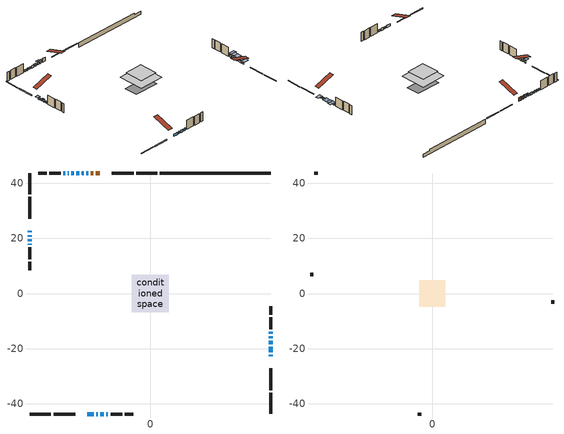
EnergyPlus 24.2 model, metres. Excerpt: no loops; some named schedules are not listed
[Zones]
conditioned space
 floor adiabatic (AdiabaticFloorConstruction): -6.75,-6.75 -6.75,6.75 6.75,6.75 6.75,-6.75 z3.36
 floor foundation (Slab1 construction): -6.49,-3.53 -6.49,3.53 6.49,3.53 6.49,-3.53 z-1.52
 wall outside (RimJoist1 construction): 2.58,43.62 -5.1,43.62 / -43.62,-43.62 -35.94,-43.62 / -43.62,43.62 -43.62,35.94 / 43.62,-43.62 43.62,-35.94 z0.92:1.22
 wall outside (RimJoist2 construction): -6.03,43.62 -13.95,43.62 / -35.01,-43.62 -27.09,-43.62 / -43.62,35.01 -43.62,27.09 / 43.62,-35.01 43.62,-27.09 z0.92:1.22
 wall outside (AdiabaticWallConstruction 1): -18.27,43.62 -19.71,43.62 / -20.64,43.62 -21.5,43.62 z0.92:2.95
 wall outside (AdiabaticWallConstruction): 43.62,-22.77 43.62,-22.16 z0.92:1.84; -22.77,-43.62 -20.46,-43.62 / -19.53,-43.62 -18.99,-43.62 / -43.62,21.16 -43.62,20.55 / -25.63,43.62 -26.86,43.62 / -18.07,-43.62 -16.84,-43.62 / -43.62,18.01 -43.62,17.6 / -27.78,43.62 -28.56,43.62 / -29.48,43.62 -29.82,43.62 / -30.74,43.62 -31.41,43.62 / -15.92,-43.62 -15.31,-43.62 z0.92:2.14; -43.62,22.77 -43.62,22.08 / -22.43,43.62 -23.12,43.62 / 43.62,-18.32 43.62,-17.1 / -43.62,19.62 -43.62,18.94 / 43.62,-16.17 43.62,-15.41 / 43.62,-14.48 43.62,-13.79 z0.92:2.29; 43.62,-21.23 43.62,-19.25 z0.92:1.73; -24.04,43.62 -24.71,43.62 z0.92:1.68
 wall outside (Wall1 construction): -32.33,43.62 -36.58,43.62 / -14.38,-43.62 -10.14,-43.62 / -43.62,16.67 -43.62,12.43 / 43.62,-12.87 43.62,-8.62 z0.92:5.8
 wall outside (Wall2 construction): -37.51,43.62 -40.56,43.62 / -9.21,-43.62 -6.16,-43.62 / -43.62,11.5 -43.62,8.45 / 43.62,-7.7 43.62,-4.64 z0.92:5.8
 wall foundation (FoundationWall1 construction): 3.51,43.62,-1.52 3.51,43.62,0.92 39.61,43.62,0.92 39.61,43.62,0.05 43.62,43.62,0.05 43.62,43.62,-1.52
 window (WindowConstruction 15): 43.62,-22.77 43.62,-22.16 z0.92:1.83
 window (WindowConstruction 7): -22.77,-43.62 -20.46,-43.62 z0.92:2.14
 window (WindowConstruction 8): -19.53,-43.62 -19,-43.62 z0.92:2.14
 window (WindowConstruction 9): -43.62,22.77 -43.62,22.08 z0.92:2.29
 window (WindowConstruction 10): -43.62,21.16 -43.62,20.55 z0.92:2.14
 window (WindowConstruction 11): 43.62,-21.23 43.62,-19.25 z0.92:1.73
 window (WindowConstruction 12): -22.43,43.62 -23.12,43.62 z0.92:2.29
 window (WindowConstruction): 43.62,-18.32 43.62,-17.1 z0.92:2.29
 window (WindowConstruction 13): -24.04,43.62 -24.71,43.62 z0.92:1.68
 window (WindowConstruction 14): -43.62,19.62 -43.62,18.94 z0.92:2.29
 window (WindowConstruction 16): -25.63,43.62 -26.86,43.62 z0.92:2.14
 window (WindowConstruction 17): -18.07,-43.62 -16.85,-43.62 z0.92:2.14
 window (WindowConstruction 18): -43.62,18.01 -43.62,17.6 z0.92:2.14
 window (WindowConstruction 1): 43.62,-16.17 43.62,-15.41 z0.92:2.29
 window (WindowConstruction 2): 43.62,-14.48 43.62,-13.8 z0.92:2.29
 window (WindowConstruction 3): -27.78,43.62 -28.56,43.62 z0.92:2.14
 window (WindowConstruction 4): -29.48,43.62 -29.82,43.62 z0.92:2.14
 window (WindowConstruction 5): -30.74,43.62 -31.41,43.62 z0.92:2.14
 window (WindowConstruction 6): -15.92,-43.62 -15.31,-43.62 z0.92:2.14
 door (Door): -18.27,43.62 -19.71,43.62 z0.92:2.95
 door (Door 1): -20.64,43.62 -21.5,43.62 z0.92:2.95
 ceiling adiabatic (AdiabaticFloorConstruction): 6.75,-6.75 6.75,6.75 -6.75,6.75 -6.75,-6.75 z3.36
attic - vented
 floor to conditioned space (Floor1 construction Reversed): -4.79,-4.79 -4.79,4.79 4.79,4.79 4.79,-4.79 z5.8
 wall outside (Wall3 construction): -41.49,43.62 -42.69,43.62 / -5.23,-43.62 -4.03,-43.62 / -43.62,7.52 -43.62,6.32 / 43.62,-3.71 43.62,-2.51 z0.92:5.8
 roof outside (Roof1 construction): -17.34,43.62,5.8 -17.34,34.29,8.91 -14.88,34.29,8.91 -14.88,43.62,5.8; -23.7,-43.62,5.8 -23.7,-34.29,8.91 -26.16,-34.29,8.91 -26.16,-43.62,5.8; -43.62,23.7,5.8 -34.29,23.7,8.91 -34.29,26.16,8.91 -43.62,26.16,5.8; 43.62,-23.7,5.8 34.29,-23.7,8.91 34.29,-26.16,8.91 43.62,-26.16,5.8
shading: 43.62,-21.7 43.62,-23.23 46.21,-23.23 46.21,-21.7 z2.29; -43.62,21.62 -43.62,23.23 -45.14,23.23 -45.14,21.62 z2.75; 43.62,-18.95 43.62,-21.53 44.08,-21.53 44.08,-18.95 z2.03; -23.73,43.62 -21.82,43.62 -21.82,44.08 -23.73,44.08 z2.9; 43.62,-16.64 43.62,-18.78 46.06,-18.78 46.06,-16.64 z2.75; -25,43.62 -23.75,43.62 -23.75,44.08 -25,44.08 z1.98; -43.62,18.64 -43.62,19.92 -43.92,19.92 -43.92,18.64 z2.59; 43.62,-14.95 43.62,-16.63 46.06,-16.63 46.06,-14.95 z2.75; 43.62,-13.33 43.62,-14.94 46.67,-14.94 46.67,-13.33 z2.75
[Building]
Building 1: Terrain=Suburbs
[Site:Location]
Windsor AP_ON: Latitude {deg}=42.28; Longitude {deg}=-82.96; Time Zone {hr}=-5; Elevation {m}=190; Keep Site Location Information=Yes
[Site:GroundTemperature:Shallow]
6.34957, 4.46684, 4.31606, 5.20952, 8.79623, 12.3662, 15.4612, 17.4219, 17.5884, 15.9938, 12.9777, 9.51722
[Site:WaterMainsTemperature]
Calculation Method=Schedule; Temperature Schedule=mains temperature schedule
[Material] Roughness=Rough; Thermal Absorptance=0.9
Name | Thickness {m} | Conductivity {W/m-K} | Density {kg/m3} | Specific Heat {J/kg-K} | Solar Absorptance | Visible Absorptance
asphalt or fiberglass shingles | 0.00635 | 0.162714 | 1121.4 | 1465.45 | 0.4 | 0.4
ceiling stud and cavity | 0.1397 | 0.0800577 | 65.682 | 1177.47 | 0.7 | 0.7
concrete 4.0 in. | 0.1016 | 1.803125 | 2242.8 | 837.4 | 0.7 | 0.7
concrete 8.0 in. | 0.2032 | 1.803125 | 2242.8 | 837.4 | 0.7 | 0.7
door material | 0.04445 | 0.053851 | 512.64 | 1214.23 | 0.7 | 0.7
exterior vertical ins | 0.00218552 | 0.029427 | 32.04 | 1214.23 | 0.7 | 0.7
floor covering | 0.0127 | 0.0433444 | 54.468 | 1339.84 | 0.6 | 0.6
floor rigid ins; wall rigid ins | 0.512978 | 0.029427 | 32.04 | 1214.23 | 0.7 | 0.7
floor stud and cavity | 0.1397 | 1.75129 | 37.0049 | 1207.88 | 0.7 | 0.7
furniture material conditioned space 1 | 0.1524 | 0.115458 | 640.8 | 1214.23 | 0.6 | 0.6
gypsum board | 0.0127 | 0.160291 | 801 | 837.4 | 0.6 | 0.6
gypsum board 1 | 0.0127 | 0.160291 | 801 | 837.4 | 0.7 | 0.7
osb sheathing 0.5 in. | 0.0127 | 0.115458 | 512.64 | 1214.23 | 0.7 | 0.7
osb sheathing 0.75 in. | 0.01905 | 0.115458 | 512.64 | 1214.23 | 0.7 | 0.7
osb sheathing 2.0 in. | 0.0508 | 0.115458 | 512.64 | 1214.23 | 0.7 | 0.7
rim joist stud and cavity | 0.0508 | 0.177588 | 50.32683 | 1063.81 | 0.6 | 0.6
rim joist stud and cavity 1 | 0.0508 | 0.632955 | 125.044 | 1163.47 | 0.6 | 0.6
wall stud and cavity | 0.1397 | 0.0798172 | 139.0536 | 1170.24 | 0.7 | 0.7
wall stud and cavity 1 | 0.1397 | 0.0935595 | 139.0536 | 1170.24 | 0.7 | 0.7
wall stud and cavity 2 | 0.0889 | 6.9971 | 50.32683 | 1063.81 | 0.6 | 0.6
wall stud and cavity 3 | 0.0889 | 0.380278 | 52.3479 | 1209.89 | 0.7 | 0.7
wall stud and cavity 4 | 0.0889 | 0.391764 | 83.0341 | 1211.67 | 0.7 | 0.7
wood siding | 0.0254 | 0.102417 | 544.68 | 1172.36 | 0.4 | 0.4
wood siding 1 | 0.00254 | 0.102417 | 544.68 | 1172.36 | 0.4 | 0.4
wood siding 2; wood siding 3; wood siding 4 | 0.0254 | 0.102417 | 544.68 | 1172.36 | 0.7 | 0.7
[WindowMaterial:SimpleGlazingSystem]
Name | U-Factor {W/m2-K} | Solar Heat Gain Coefficient
WindowMaterial | 2.93325 | 0.47
WindowMaterial 1 | 2.91168 | 0.5
WindowMaterial 10 | 2.983789 | 0.42
WindowMaterial 11 | 2.887263 | 0.56
WindowMaterial 2 | 2.921331 | 0.49
WindowMaterial 3 | 3.01161 | 0.39
WindowMaterial 4 | 2.93496 | 0.47
WindowMaterial 5 | 2.949721 | 0.46
WindowMaterial 6 | 2.95994 | 0.45
WindowMaterial 7 | 2.97981 | 0.43
WindowMaterial 8 | 2.98833 | 0.42
WindowMaterial 9 | 2.88102 | 0.45
[Construction]
AdiabaticFloorConstruction: floor stud and cavity, floor rigid ins, osb sheathing 0.75 in., floor covering
AdiabaticWallConstruction: wood siding 3, wall rigid ins, wall stud and cavity 3, gypsum board
AdiabaticWallConstruction 1: wood siding 4, wall rigid ins, wall stud and cavity 3, gypsum board
Door; Door 1: door material
Floor1 construction Reversed: gypsum board, ceiling stud and cavity
FoundationWall1 construction: concrete 8.0 in., gypsum board 1
furniture construction conditioned space 1: furniture material conditioned space 1
PartitionWallConstruction: gypsum board, wall stud and cavity 4, gypsum board
RimJoist1 construction: wood siding 2, rim joist stud and cavity
RimJoist2 construction: wood siding 2, osb sheathing 2.0 in., rim joist stud and cavity 1
Roof1 construction: asphalt or fiberglass shingles
Slab1 construction: concrete 4.0 in.
Wall1 construction: wood siding, osb sheathing 0.5 in., wall stud and cavity, gypsum board
Wall2 construction: wood siding, osb sheathing 0.5 in., wall stud and cavity 1, gypsum board
Wall3 construction: wood siding 1, wall stud and cavity 2
WindowConstruction: WindowMaterial
WindowConstruction 1: WindowMaterial 1
WindowConstruction 10; WindowConstruction 6: WindowMaterial 5
WindowConstruction 11: WindowMaterial 7
WindowConstruction 12; WindowConstruction 14; WindowConstruction 2; WindowConstruction 3; WindowConstruction 7; WindowConstruction 9: WindowMaterial 2
WindowConstruction 13: WindowMaterial 8
WindowConstruction 15: WindowMaterial 9
WindowConstruction 16; WindowConstruction 18: WindowMaterial 10
WindowConstruction 17: WindowMaterial 11
WindowConstruction 4: WindowMaterial 3
WindowConstruction 5: WindowMaterial 4
WindowConstruction 8: WindowMaterial 6
[Zone] Multiplier=1; Part of Total Floor Area=Yes
Name | Volume {m3}
attic - vented | 46.387
conditioned space | 644.1
[Space]
Name | Zone | Volume {m3}
attic - vented 1 | attic - vented | 46.387
conditioned space 1 | conditioned space | 644.1
[ZoneInfiltration:EffectiveLeakageArea]
infil attic - vented 1: Zone or Space=attic - vented 1; Schedule=Always On Discrete; Effective Air Leakage Area {cm2}=4081.78; Stack Coefficient=0.000555485; Wind Coefficient=1.59241e-05
[ZoneMixing]
whole house fan mix: Zone or Space=attic - vented; Schedule=Always On Continuous; Design Flow Rate Calculation Method=Flow/Zone; Design Flow Rate {m3/s}=0; Source Zone or Space=conditioned space
[SurfaceProperty:ExposedFoundationPerimeter]
Slab1: Exposed Perimeter Calculation Method=TotalExposedPerimeter; Total Exposed Perimeter {m}=40.113
[InternalMass] Zone or ZoneList=conditioned space; Space or SpaceList=conditioned space 1
Name | Construction | Surface Area {m2}
furniture mass conditioned space 1 | furniture construction conditioned space 1 | 109.684
partition wall mass | PartitionWallConstruction | 274.21
[Lights]
interior lighting: Zone or ZoneList or Space or SpaceList=conditioned space 1; Schedule=interior lighting schedule; Design Level Calculation Method=LightingLevel; Lighting Level {W}=343.2; Return Air Fraction=0; Fraction Radiant=0.6; Fraction Visible=0.2; Fraction Replaceable=1
[People]
occupants: Zone or ZoneList or Space or SpaceList=conditioned space 1; Number of People Schedule=occupants schedule; Number of People Calculation Method=People; Number of People=3; Fraction Radiant=0.314171; Sensible Heat Fraction=0.56303; Activity Level Schedule=occupants activity schedule; Carbon Dioxide Generation Rate {m3/s-W}=0; Enable ASHRAE 55 Comfort Warnings=No; Mean Radiant Temperature Calculation Type=EnclosureAveraged
[ElectricEquipment] Zone or ZoneList or Space or SpaceList=conditioned space 1; Design Level Calculation Method=EquipmentLevel
Name | Schedule | Design Level {W} | Fraction Latent | Fraction Radiant | Fraction Lost
clothes dryer | clothes dryer schedule | 140.772 | 0.015 | 0.081 | 0.85
clothes washer | clothes washer schedule | 32.1985 | 0.03 | 0.162 | 0.7
cooking range | cooking range schedule | 215.147 | 0.08 | 0.432 | 0.2
dishwasher | dishwasher schedule | 66.8632 | 0.3 | 0.18 | 0.4
fridge | fridge schedule | 72.9452 | 0 | 0.6 | 0
mech vent bath fan 0 | mech vent bath fan 0 schedule | 50.2 | 0 | 0 | 1
mech vent house fan | mech vent house fan schedule | 0 | 0 | 0 | 1
mech vent house fan cfis | mech vent house fan cfis schedule | 0 | 0 | 0 | 0
misc plug loads | misc plug loads schedule | 494.7 | 0.045 | 0.513 | 0.1
whole house fan | Always On Discrete | 0 | 0 | 0 | 1
[OtherEquipment] Zone or ZoneList or Space or SpaceList=conditioned space 1; Design Level Calculation Method=EquipmentLevel
Name | Fuel Type | Schedule | Design Level {W} | Fraction Latent | Fraction Radiant | Fraction Lost
clothes dryer 1 | Electricity | clothes dryer schedule | 0 | 0.015 | 0.081 | 0.85
cooking range 1 | Electricity | cooking range schedule | 0 | 0.08 | 0.432 | 0.2
general water use latent | None | general water use schedule | 62.594 | 1 | 0 | 0
general water use sensible | None | general water use schedule | -61.6891 | 0 | 0.6 | 0
mech vent house fan latent load | None | Always On Discrete | 0 | 1 | 0 | 0
mech vent house fan sensible load | None | Always On Discrete | 0 | 0 | 0 | 0
water heater energy adjustment1 | NaturalGas | Always On Discrete | 0.01 | 0 | 0 | 1
[ZoneInfiltration:DesignFlowRate] Zone or ZoneList or Space or SpaceList=conditioned space 1; Schedule=Always On Discrete; Design Flow Rate Calculation Method=Flow/Zone; Design Flow Rate {m3/s}=0
infil flow; natural vent flow; whole house fan flow
[Foundation:Kiva]
Foundation Kiva 1: Initial Indoor Air Temperature {C}=18; Wall Height Above Grade {m}=0.919978; Wall Depth Below Slab {m}=0.2032; Custom Block Material Name 1=exterior vertical ins; Custom Block Depth 1 {m}=2.43998; Custom Block X Position 1 {m}=0.2159; Custom Block Z Position 1 {m}=0
[Foundation:Kiva:Settings]
Soil Conductivity {W/m-K}=0.849921; Soil Density {kg/m3}=1842.3; Soil Specific Heat {J/kg-K}=418.7; Ground Solar Absorptivity=0.9; Ground Thermal Absorptivity=0.9; Ground Surface Roughness {m}=0.03; Far-Field Width {m}=40; Deep-Ground Boundary Condition=ZeroFlux; Deep-Ground Depth {m}=40; Minimum Cell Dimension {m}=0.2; Maximum Cell Growth Coefficient=3; Simulation Timestep=Timestep
[Exterior:Lights]
exterior lighting: Schedule=exterior lighting schedule; Design Level {W}=75.6
[Schedule:Constant]
Name | Hourly Value
Always On Continuous; mech vent house fan schedule; mech vent house fan cfis schedule; Always On Discrete | 1
occupants activity schedule | 117.228
fridge schedule | 0
[Schedule:Week:Daily]
interior lighting schedule Week Rule - Jan1-Jan27: interior lighting schedule day, interior lighting schedule day, interior lighting schedule day, interior lighting schedule day, interior lighting schedule day, interior lighting schedule day, interior lighting schedule day, interior lighting schedule default day, interior lighting schedule default day, interior lighting schedule default day, interior lighting schedule default day, interior lighting schedule default day
interior lighting schedule Week Rule - Jan28-Feb3: interior lighting schedule day, interior lighting schedule day, interior lighting schedule day, interior lighting schedule day, interior lighting schedule day 1, interior lighting schedule day 1, interior lighting schedule day 1, interior lighting schedule default day, interior lighting schedule default day, interior lighting schedule default day, interior lighting schedule default day, interior lighting schedule default day
interior lighting schedule Week Rule - Feb4-Feb24: interior lighting schedule day 1, interior lighting schedule day 1, interior lighting schedule day 1, interior lighting schedule day 1, interior lighting schedule day 1, interior lighting schedule day 1, interior lighting schedule day 1, interior lighting schedule default day, interior lighting schedule default day, interior lighting schedule default day, interior lighting schedule default day, interior lighting schedule default day
interior lighting schedule Week Rule - Feb25-Mar3: interior lighting schedule day 1, interior lighting schedule day 1, interior lighting schedule day 1, interior lighting schedule day 1, interior lighting schedule day 2, interior lighting schedule day 2, interior lighting schedule day 2, interior lighting schedule default day, interior lighting schedule default day, interior lighting schedule default day, interior lighting schedule default day, interior lighting schedule default day
interior lighting schedule Week Rule - Mar4-Mar31: interior lighting schedule day 2, interior lighting schedule day 2, interior lighting schedule day 2, interior lighting schedule day 2, interior lighting schedule day 2, interior lighting schedule day 2, interior lighting schedule day 2, interior lighting schedule default day, interior lighting schedule default day, interior lighting schedule default day, interior lighting schedule default day, interior lighting schedule default day
interior lighting schedule Week Rule - Apr1-Apr28: interior lighting schedule day 3, interior lighting schedule day 3, interior lighting schedule day 3, interior lighting schedule day 3, interior lighting schedule day 3, interior lighting schedule day 3, interior lighting schedule day 3, interior lighting schedule default day, interior lighting schedule default day, interior lighting schedule default day, interior lighting schedule default day, interior lighting schedule default day
interior lighting schedule Week Rule - Apr29-May5: interior lighting schedule day 3, interior lighting schedule day 3, interior lighting schedule day 4, interior lighting schedule day 4, interior lighting schedule day 4, interior lighting schedule day 4, interior lighting schedule day 4, interior lighting schedule default day, interior lighting schedule default day, interior lighting schedule default day, interior lighting schedule default day, interior lighting schedule default day
interior lighting schedule Week Rule - May6-May26: interior lighting schedule day 4, interior lighting schedule day 4, interior lighting schedule day 4, interior lighting schedule day 4, interior lighting schedule day 4, interior lighting schedule day 4, interior lighting schedule day 4, interior lighting schedule default day, interior lighting schedule default day, interior lighting schedule default day, interior lighting schedule default day, interior lighting schedule default day
interior lighting schedule Week Rule - May27-Jun2: interior lighting schedule day 4, interior lighting schedule day 4, interior lighting schedule day 4, interior lighting schedule day 4, interior lighting schedule day 4, interior lighting schedule day 5, interior lighting schedule day 5, interior lighting schedule default day, interior lighting schedule default day, interior lighting schedule default day, interior lighting schedule default day, interior lighting schedule default day
interior lighting schedule Week Rule - Jun3-Jun30: interior lighting schedule day 5, interior lighting schedule day 5, interior lighting schedule day 5, interior lighting schedule day 5, interior lighting schedule day 5, interior lighting schedule day 5, interior lighting schedule day 5, interior lighting schedule default day, interior lighting schedule default day, interior lighting schedule default day, interior lighting schedule default day, interior lighting schedule default day
interior lighting schedule Week Rule - Jul1-Jul28: interior lighting schedule day 6, interior lighting schedule day 6, interior lighting schedule day 6, interior lighting schedule day 6, interior lighting schedule day 6, interior lighting schedule day 6, interior lighting schedule day 6, interior lighting schedule default day, interior lighting schedule default day, interior lighting schedule default day, interior lighting schedule default day, interior lighting schedule default day
interior lighting schedule Week Rule - Jul29-Aug4: interior lighting schedule day 6, interior lighting schedule day 6, interior lighting schedule day 6, interior lighting schedule day 7, interior lighting schedule day 7, interior lighting schedule day 7, interior lighting schedule day 7, interior lighting schedule default day, interior lighting schedule default day, interior lighting schedule default day, interior lighting schedule default day, interior lighting schedule default day
interior lighting schedule Week Rule - Aug5-Aug25: interior lighting schedule day 7, interior lighting schedule day 7, interior lighting schedule day 7, interior lighting schedule day 7, interior lighting schedule day 7, interior lighting schedule day 7, interior lighting schedule day 7, interior lighting schedule default day, interior lighting schedule default day, interior lighting schedule default day, interior lighting schedule default day, interior lighting schedule default day
interior lighting schedule Week Rule - Aug26-Sep1: interior lighting schedule day 7, interior lighting schedule day 7, interior lighting schedule day 7, interior lighting schedule day 7, interior lighting schedule day 7, interior lighting schedule day 7, interior lighting schedule day 8, interior lighting schedule default day, interior lighting schedule default day, interior lighting schedule default day, interior lighting schedule default day, interior lighting schedule default day
interior lighting schedule Week Rule - Sep2-Sep29: interior lighting schedule day 8, interior lighting schedule day 8, interior lighting schedule day 8, interior lighting schedule day 8, interior lighting schedule day 8, interior lighting schedule day 8, interior lighting schedule day 8, interior lighting schedule default day, interior lighting schedule default day, interior lighting schedule default day, interior lighting schedule default day, interior lighting schedule default day
interior lighting schedule Week Rule - Sep30-Oct6: interior lighting schedule day 8, interior lighting schedule day 9, interior lighting schedule day 9, interior lighting schedule day 9, interior lighting schedule day 9, interior lighting schedule day 9, interior lighting schedule day 9, interior lighting schedule default day, interior lighting schedule default day, interior lighting schedule default day, interior lighting schedule default day, interior lighting schedule default day
interior lighting schedule Week Rule - Oct7-Oct27: interior lighting schedule day 9, interior lighting schedule day 9, interior lighting schedule day 9, interior lighting schedule day 9, interior lighting schedule day 9, interior lighting schedule day 9, interior lighting schedule day 9, interior lighting schedule default day, interior lighting schedule default day, interior lighting schedule default day, interior lighting schedule default day, interior lighting schedule default day
interior lighting schedule Week Rule - Oct28-Nov3: interior lighting schedule day 9, interior lighting schedule day 9, interior lighting schedule day 9, interior lighting schedule day 9, interior lighting schedule day 10, interior lighting schedule day 10, interior lighting schedule day 10, interior lighting schedule default day, interior lighting schedule default day, interior lighting schedule default day, interior lighting schedule default day, interior lighting schedule default day
interior lighting schedule Week Rule - Nov4-Nov24: interior lighting schedule day 10, interior lighting schedule day 10, interior lighting schedule day 10, interior lighting schedule day 10, interior lighting schedule day 10, interior lighting schedule day 10, interior lighting schedule day 10, interior lighting schedule default day, interior lighting schedule default day, interior lighting schedule default day, interior lighting schedule default day, interior lighting schedule default day
interior lighting schedule Week Rule - Nov25-Dec1: interior lighting schedule day 10, interior lighting schedule day 10, interior lighting schedule day 10, interior lighting schedule day 10, interior lighting schedule day 10, interior lighting schedule day 10, interior lighting schedule day 11, interior lighting schedule default day, interior lighting schedule default day, interior lighting schedule default day, interior lighting schedule default day, interior lighting schedule default day
interior lighting schedule Week Rule - Dec2-Dec31: interior lighting schedule day 11, interior lighting schedule day 11, interior lighting schedule day 11, interior lighting schedule day 11, interior lighting schedule day 11, interior lighting schedule day 11, interior lighting schedule day 11, interior lighting schedule default day, interior lighting schedule default day, interior lighting schedule default day, interior lighting schedule default day, interior lighting schedule default day
occupants schedule Week Rule - Jan1-Dec31: occupants schedule day, occupants schedule day, occupants schedule day, occupants schedule day, occupants schedule day, occupants schedule day, occupants schedule day, occupants schedule default day, occupants schedule default day, occupants schedule default day, occupants schedule default day, occupants schedule default day
clothes dryer schedule Week Rule - Jan1-Dec31: clothes dryer schedule day, clothes dryer schedule day, clothes dryer schedule day, clothes dryer schedule day, clothes dryer schedule day, clothes dryer schedule day, clothes dryer schedule day, clothes dryer schedule default day, clothes dryer schedule default day, clothes dryer schedule default day, clothes dryer schedule default day, clothes dryer schedule default day
clothes washer schedule Week Rule - Jan1-Dec31: clothes washer schedule day, clothes washer schedule day, clothes washer schedule day, clothes washer schedule day, clothes washer schedule day, clothes washer schedule day, clothes washer schedule day, clothes washer schedule default day, clothes washer schedule default day, clothes washer schedule default day, clothes washer schedule default day, clothes washer schedule default day
cooking range schedule Week Rule - Jan1-Dec31: cooking range schedule day, cooking range schedule day, cooking range schedule day, cooking range schedule day, cooking range schedule day, cooking range schedule day, cooking range schedule day, cooking range schedule default day, cooking range schedule default day, cooking range schedule default day, cooking range schedule default day, cooking range schedule default day
dishwasher schedule Week Rule - Jan1-Dec31: dishwasher schedule day, dishwasher schedule day, dishwasher schedule day, dishwasher schedule day, dishwasher schedule day, dishwasher schedule day, dishwasher schedule day, dishwasher schedule default day, dishwasher schedule default day, dishwasher schedule default day, dishwasher schedule default day, dishwasher schedule default day
mech vent bath fan 0 schedule Week Rule - Jan1-Dec31: mech vent bath fan 0 schedule day, mech vent bath fan 0 schedule day, mech vent bath fan 0 schedule day, mech vent bath fan 0 schedule day, mech vent bath fan 0 schedule day, mech vent bath fan 0 schedule day, mech vent bath fan 0 schedule day, mech vent bath fan 0 schedule default day, mech vent bath fan 0 schedule default day, mech vent bath fan 0 schedule default day, mech vent bath fan 0 schedule default day, mech vent bath fan 0 schedule default day
misc plug loads schedule Week Rule - Jan1-Dec31: misc plug loads schedule day, misc plug loads schedule day, misc plug loads schedule day, misc plug loads schedule day, misc plug loads schedule day, misc plug loads schedule day, misc plug loads schedule day, misc plug loads schedule default day, misc plug loads schedule default day, misc plug loads schedule default day, misc plug loads schedule default day, misc plug loads schedule default day
general water use schedule Week Rule - Jan1-Dec31: general water use schedule day, general water use schedule day, general water use schedule day, general water use schedule day, general water use schedule day, general water use schedule day, general water use schedule day, general water use schedule default day, general water use schedule default day, general water use schedule default day, general water use schedule default day, general water use schedule default day
exterior lighting schedule Week Rule - Jan1-Jan27: exterior lighting schedule day, exterior lighting schedule day, exterior lighting schedule day, exterior lighting schedule day, exterior lighting schedule day, exterior lighting schedule day, exterior lighting schedule day, exterior lighting schedule default day, exterior lighting schedule default day, exterior lighting schedule default day, exterior lighting schedule default day, exterior lighting schedule default day
exterior lighting schedule Week Rule - Jan28-Feb3: exterior lighting schedule day, exterior lighting schedule day, exterior lighting schedule day, exterior lighting schedule day, exterior lighting schedule day 1, exterior lighting schedule day 1, exterior lighting schedule day 1, exterior lighting schedule default day, exterior lighting schedule default day, exterior lighting schedule default day, exterior lighting schedule default day, exterior lighting schedule default day
exterior lighting schedule Week Rule - Feb4-Feb24: exterior lighting schedule day 1, exterior lighting schedule day 1, exterior lighting schedule day 1, exterior lighting schedule day 1, exterior lighting schedule day 1, exterior lighting schedule day 1, exterior lighting schedule day 1, exterior lighting schedule default day, exterior lighting schedule default day, exterior lighting schedule default day, exterior lighting schedule default day, exterior lighting schedule default day
exterior lighting schedule Week Rule - Feb25-Mar3: exterior lighting schedule day 1, exterior lighting schedule day 1, exterior lighting schedule day 1, exterior lighting schedule day 1, exterior lighting schedule day 2, exterior lighting schedule day 2, exterior lighting schedule day 2, exterior lighting schedule default day, exterior lighting schedule default day, exterior lighting schedule default day, exterior lighting schedule default day, exterior lighting schedule default day
exterior lighting schedule Week Rule - Mar4-Mar31: exterior lighting schedule day 2, exterior lighting schedule day 2, exterior lighting schedule day 2, exterior lighting schedule day 2, exterior lighting schedule day 2, exterior lighting schedule day 2, exterior lighting schedule day 2, exterior lighting schedule default day, exterior lighting schedule default day, exterior lighting schedule default day, exterior lighting schedule default day, exterior lighting schedule default day
exterior lighting schedule Week Rule - Apr1-Apr28: exterior lighting schedule day 3, exterior lighting schedule day 3, exterior lighting schedule day 3, exterior lighting schedule day 3, exterior lighting schedule day 3, exterior lighting schedule day 3, exterior lighting schedule day 3, exterior lighting schedule default day, exterior lighting schedule default day, exterior lighting schedule default day, exterior lighting schedule default day, exterior lighting schedule default day
exterior lighting schedule Week Rule - Apr29-May5: exterior lighting schedule day 3, exterior lighting schedule day 3, exterior lighting schedule day 4, exterior lighting schedule day 4, exterior lighting schedule day 4, exterior lighting schedule day 4, exterior lighting schedule day 4, exterior lighting schedule default day, exterior lighting schedule default day, exterior lighting schedule default day, exterior lighting schedule default day, exterior lighting schedule default day
exterior lighting schedule Week Rule - May6-May26: exterior lighting schedule day 4, exterior lighting schedule day 4, exterior lighting schedule day 4, exterior lighting schedule day 4, exterior lighting schedule day 4, exterior lighting schedule day 4, exterior lighting schedule day 4, exterior lighting schedule default day, exterior lighting schedule default day, exterior lighting schedule default day, exterior lighting schedule default day, exterior lighting schedule default day
exterior lighting schedule Week Rule - May27-Jun2: exterior lighting schedule day 4, exterior lighting schedule day 4, exterior lighting schedule day 4, exterior lighting schedule day 4, exterior lighting schedule day 4, exterior lighting schedule day 5, exterior lighting schedule day 5, exterior lighting schedule default day, exterior lighting schedule default day, exterior lighting schedule default day, exterior lighting schedule default day, exterior lighting schedule default day
exterior lighting schedule Week Rule - Jun3-Jun30: exterior lighting schedule day 5, exterior lighting schedule day 5, exterior lighting schedule day 5, exterior lighting schedule day 5, exterior lighting schedule day 5, exterior lighting schedule day 5, exterior lighting schedule day 5, exterior lighting schedule default day, exterior lighting schedule default day, exterior lighting schedule default day, exterior lighting schedule default day, exterior lighting schedule default day
exterior lighting schedule Week Rule - Jul1-Jul28: exterior lighting schedule day 6, exterior lighting schedule day 6, exterior lighting schedule day 6, exterior lighting schedule day 6, exterior lighting schedule day 6, exterior lighting schedule day 6, exterior lighting schedule day 6, exterior lighting schedule default day, exterior lighting schedule default day, exterior lighting schedule default day, exterior lighting schedule default day, exterior lighting schedule default day
exterior lighting schedule Week Rule - Jul29-Aug4: exterior lighting schedule day 6, exterior lighting schedule day 6, exterior lighting schedule day 6, exterior lighting schedule day 7, exterior lighting schedule day 7, exterior lighting schedule day 7, exterior lighting schedule day 7, exterior lighting schedule default day, exterior lighting schedule default day, exterior lighting schedule default day, exterior lighting schedule default day, exterior lighting schedule default day
exterior lighting schedule Week Rule - Aug5-Aug25: exterior lighting schedule day 7, exterior lighting schedule day 7, exterior lighting schedule day 7, exterior lighting schedule day 7, exterior lighting schedule day 7, exterior lighting schedule day 7, exterior lighting schedule day 7, exterior lighting schedule default day, exterior lighting schedule default day, exterior lighting schedule default day, exterior lighting schedule default day, exterior lighting schedule default day
exterior lighting schedule Week Rule - Aug26-Sep1: exterior lighting schedule day 7, exterior lighting schedule day 7, exterior lighting schedule day 7, exterior lighting schedule day 7, exterior lighting schedule day 7, exterior lighting schedule day 7, exterior lighting schedule day 8, exterior lighting schedule default day, exterior lighting schedule default day, exterior lighting schedule default day, exterior lighting schedule default day, exterior lighting schedule default day
exterior lighting schedule Week Rule - Sep2-Sep29: exterior lighting schedule day 8, exterior lighting schedule day 8, exterior lighting schedule day 8, exterior lighting schedule day 8, exterior lighting schedule day 8, exterior lighting schedule day 8, exterior lighting schedule day 8, exterior lighting schedule default day, exterior lighting schedule default day, exterior lighting schedule default day, exterior lighting schedule default day, exterior lighting schedule default day
exterior lighting schedule Week Rule - Sep30-Oct6: exterior lighting schedule day 8, exterior lighting schedule day 9, exterior lighting schedule day 9, exterior lighting schedule day 9, exterior lighting schedule day 9, exterior lighting schedule day 9, exterior lighting schedule day 9, exterior lighting schedule default day, exterior lighting schedule default day, exterior lighting schedule default day, exterior lighting schedule default day, exterior lighting schedule default day
exterior lighting schedule Week Rule - Oct7-Oct27: exterior lighting schedule day 9, exterior lighting schedule day 9, exterior lighting schedule day 9, exterior lighting schedule day 9, exterior lighting schedule day 9, exterior lighting schedule day 9, exterior lighting schedule day 9, exterior lighting schedule default day, exterior lighting schedule default day, exterior lighting schedule default day, exterior lighting schedule default day, exterior lighting schedule default day
exterior lighting schedule Week Rule - Oct28-Nov3: exterior lighting schedule day 9, exterior lighting schedule day 9, exterior lighting schedule day 9, exterior lighting schedule day 9, exterior lighting schedule day 10, exterior lighting schedule day 10, exterior lighting schedule day 10, exterior lighting schedule default day, exterior lighting schedule default day, exterior lighting schedule default day, exterior lighting schedule default day, exterior lighting schedule default day
[Schedule:Year]
interior lighting schedule: interior lighting schedule Week Rule - Jan1-Jan27, 1, 1, 1, 27, interior lighting schedule Week Rule - Jan28-Feb3, 1, 28, 2, 3, interior lighting schedule Week Rule - Feb4-Feb24, 2, 4, 2, 24, interior lighting schedule Week Rule - Feb25-Mar3, 2, 25, 3, 3, interior lighting schedule Week Rule - Mar4-Mar31, 3, 4, 3, 31, interior lighting schedule Week Rule - Apr1-Apr28, 4, 1, 4, 28, interior lighting schedule Week Rule - Apr29-May5, 4, 29, 5, 5, interior lighting schedule Week Rule - May6-May26, 5, 6, 5, 26, interior lighting schedule Week Rule - May27-Jun2, 5, 27, 6, 2, interior lighting schedule Week Rule - Jun3-Jun30, 6, 3, 6, 30, interior lighting schedule Week Rule - Jul1-Jul28, 7, 1, 7, 28, interior lighting schedule Week Rule - Jul29-Aug4, 7, 29, 8, 4, interior lighting schedule Week Rule - Aug5-Aug25, 8, 5, 8, 25, interior lighting schedule Week Rule - Aug26-Sep1, 8, 26, 9, 1, interior lighting schedule Week Rule - Sep2-Sep29, 9, 2, 9, 29, interior lighting schedule Week Rule - Sep30-Oct6, 9, 30, 10, 6, interior lighting schedule Week Rule - Oct7-Oct27, 10, 7, 10, 27, interior lighting schedule Week Rule - Oct28-Nov3, 10, 28, 11, 3, interior lighting schedule Week Rule - Nov4-Nov24, 11, 4, 11, 24, interior lighting schedule Week Rule - Nov25-Dec1, 11, 25, 12, 1, interior lighting schedule Week Rule - Dec2-Dec31, 12, 2, 12, 31
occupants schedule: occupants schedule Week Rule - Jan1-Dec31, 1, 1, 12, 31
clothes dryer schedule: clothes dryer schedule Week Rule - Jan1-Dec31, 1, 1, 12, 31
clothes washer schedule: clothes washer schedule Week Rule - Jan1-Dec31, 1, 1, 12, 31
cooking range schedule: cooking range schedule Week Rule - Jan1-Dec31, 1, 1, 12, 31
dishwasher schedule: dishwasher schedule Week Rule - Jan1-Dec31, 1, 1, 12, 31
mech vent bath fan 0 schedule: mech vent bath fan 0 schedule Week Rule - Jan1-Dec31, 1, 1, 12, 31
misc plug loads schedule: misc plug loads schedule Week Rule - Jan1-Dec31, 1, 1, 12, 31
general water use schedule: general water use schedule Week Rule - Jan1-Dec31, 1, 1, 12, 31
exterior lighting schedule: exterior lighting schedule Week Rule - Jan1-Jan27, 1, 1, 1, 27, exterior lighting schedule Week Rule - Jan28-Feb3, 1, 28, 2, 3, exterior lighting schedule Week Rule - Feb4-Feb24, 2, 4, 2, 24, exterior lighting schedule Week Rule - Feb25-Mar3, 2, 25, 3, 3, exterior lighting schedule Week Rule - Mar4-Mar31, 3, 4, 3, 31, exterior lighting schedule Week Rule - Apr1-Apr28, 4, 1, 4, 28, exterior lighting schedule Week Rule - Apr29-May5, 4, 29, 5, 5, exterior lighting schedule Week Rule - May6-May26, 5, 6, 5, 26, exterior lighting schedule Week Rule - May27-Jun2, 5, 27, 6, 2, exterior lighting schedule Week Rule - Jun3-Jun30, 6, 3, 6, 30, exterior lighting schedule Week Rule - Jul1-Jul28, 7, 1, 7, 28, exterior lighting schedule Week Rule - Jul29-Aug4, 7, 29, 8, 4, exterior lighting schedule Week Rule - Aug5-Aug25, 8, 5, 8, 25, exterior lighting schedule Week Rule - Aug26-Sep1, 8, 26, 9, 1, exterior lighting schedule Week Rule - Sep2-Sep29, 9, 2, 9, 29, exterior lighting schedule Week Rule - Sep30-Oct6, 9, 30, 10, 6, exterior lighting schedule Week Rule - Oct7-Oct27, 10, 7, 10, 27, exterior lighting schedule Week Rule - Oct28-Nov3, 10, 28, 11, 3, exterior lighting schedule Week Rule - Nov4-Nov24, 11, 4, 11, 24, exterior lighting schedule Week Rule - Nov25-Dec1, 11, 25, 12, 1, exterior lighting schedule Week Rule - Dec2-Dec31, 12, 2, 12, 31
[Schedule:Compact]
mains temperature schedule: Through: 01/01, For: AllDays, Until: 24:00, 9.71556, Through: 01/02, For: AllDays, Until: 24:00, 9.65056, Through: 01/03, For: AllDays, Until: 24:00, 9.58667, Through: 01/04, For: AllDays, Until: 24:00, 9.52389, Through: 01/05, For: AllDays, Until: 24:00, 9.46278, Through: 01/06, For: AllDays, Until: 24:00, 9.40278, Through: 01/07, For: AllDays, Until: 24:00, 9.34444, Through: 01/08, For: AllDays, Until: 24:00, 9.28778, Through: 01/09, For: AllDays, Until: 24:00, 9.23222, Through: 01/10, For: AllDays, Until: 24:00, 9.17778, Through: 01/11, For: AllDays, Until: 24:00, 9.125, Through: 01/12, For: AllDays, Until: 24:00, 9.07389, Through: 01/13, For: AllDays, Until: 24:00, 9.02444, Through: 01/14, For: AllDays, Until: 24:00, 8.97611, Through: 01/15, For: AllDays, Until: 24:00, 8.92944, Through: 01/16, For: AllDays, Until: 24:00, 8.88444, Through: 01/17, For: AllDays, Until: 24:00, 8.84056, Through: 01/18, For: AllDays, Until: 24:00, 8.79889, Through: 01/19, For: AllDays, Until: 24:00, 8.75833, Through: 01/20, For: AllDays, Until: 24:00, 8.71944, Through: 01/21, For: AllDays, Until: 24:00, 8.68222, Through: 01/22, For: AllDays, Until: 24:00, 8.64667, Through: 01/23, For: AllDays, Until: 24:00, 8.61222, Through: 01/24, For: AllDays, Until: 24:00, 8.58, Through: 01/25, For: AllDays, Until: 24:00, 8.54944, Through: 01/26, For: AllDays, Until: 24:00, 8.52, Through: 01/27, For: AllDays, Until: 24:00, 8.49278, Through: 01/28, For: AllDays, Until: 24:00, 8.46722, Through: 01/29, For: AllDays, Until: 24:00, 8.44278, Through: 01/30, For: AllDays, Until: 24:00, 8.42056, Through: 01/31, For: AllDays, Until: 24:00, 8.39944, Through: 02/01, For: AllDays, Until: 24:00, 8.38056, Through: 02/02, For: AllDays, Until: 24:00, 8.36333, Through: 02/03, For: AllDays, Until: 24:00, 8.34778, Through: 02/04, For: AllDays, Until: 24:00, 8.33389, Through: 02/05, For: AllDays, Until: 24:00, 8.32167, Through: 02/06, For: AllDays, Until: 24:00, 8.31111, Through: 02/07, For: AllDays, Until: 24:00, 8.30222, Through: 02/08, For: AllDays, Until: 24:00, 8.295, Through: 02/09, For: AllDays, Until: 24:00, 8.29, Through: 02/10, For: AllDays, Until: 24:00, 8.28611, Through: 02/11, For: AllDays, Until: 24:00, 8.28444, Through: 02/12, For: AllDays, Until: 24:00, 8.28444, Through: 02/13, For: AllDays, Until: 24:00, 8.28611, Through: 02/14, For: AllDays, Until: 24:00, 8.28889, Through: 02/15, For: AllDays, Until: 24:00, 8.29444, Through: 02/16, For: AllDays, Until: 24:00, 8.30111, Through: 02/17, For: AllDays, Until: 24:00, 8.30944, Through: 02/18, For: AllDays, Until: 24:00, 8.31944, Through: 02/19, For: AllDays, Until: 24:00, 8.33167, Through: 02/20, For: AllDays, Until: 24:00, 8.345, Through: 02/21, For: AllDays, Until: 24:00, 8.36056, Through: 02/22, For: AllDays, Until: 24:00, 8.37778, Through: 02/23, For: AllDays, Until: 24:00, 8.39611, Through: 02/24, For: AllDays, Until: 24:00, 8.41667, Through: 02/25, For: AllDays, Until: 24:00, 8.43889, Through: 02/26, For: AllDays, Until: 24:00, 8.46278, Through: 02/27, For: AllDays, Until: 24:00, 8.48833, Through: 02/28, For: AllDays, Until: 24:00, 8.51556, Through: 03/01, For: AllDays, Until: 24:00, 8.54444, Through: 03/02, For: AllDays, Until: 24:00, 8.575, Through: 03/03, For: AllDays, Until: 24:00, 8.60667, Through: 03/04, For: AllDays, Until: 24:00, 8.64056, Through: 03/05, For: AllDays, Until: 24:00, 8.67611, Through: 03/06, For: AllDays, Until: 24:00, 8.71278, Through: 03/07, For: AllDays, Until: 24:00, 8.75167, Through: 03/08, For: AllDays, Until: 24:00, 8.79167, Through: 03/09, For: AllDays, Until: 24:00, 8.83333, Through: 03/10, For: AllDays, Until: 24:00, 8.87667, Through: 03/11, For: AllDays, Until: 24:00, 8.92167, Through: 03/12, For: AllDays, Until: 24:00, 8.96833, Through: 03/13, For: AllDays, Until: 24:00, 9.01611, Through: 03/14, For: AllDays, Until: 24:00, 9.06556, Through: 03/15, For: AllDays, Until: 24:00, 9.11667, Through: 03/16, For: AllDays, Until: 24:00, 9.16889, Through: 03/17, For: AllDays, Until: 24:00, 9.22278, Through: 03/18, For: AllDays, Until: 24:00, 9.27833, Through: 03/19, For: AllDays, Until: 24:00, 9.335, Through: 03/20, For: AllDays, Until: 24:00, 9.39333, Through: 03/21, For: AllDays, Until: 24:00, 9.45278, Through: 03/22, For: AllDays, Until: 24:00, 9.51389, Through: 03/23, For: AllDays, Until: 24:00, 9.57611, Through: 03/24, For: AllDays, Until: 24:00, 9.64, Through: 03/25, For: AllDays, Until: 24:00, 9.705, Through: 03/26, For: AllDays, Until: 24:00, 9.77111, Through: 03/27, For: AllDays, Until: 24:00, 9.83889, Through: 03/28, For: AllDays, Until: 24:00, 9.90778, Through: 03/29, For: AllDays, Until: 24:00, 9.97778, Through: 03/30, For: AllDays, Until: 24:00, 10.0489, Through: 03/31, For: AllDays, Until: 24:00, 10.1217, Through: 04/01, For: AllDays, Until: 24:00, 10.1956, Through: 04/02, For: AllDays, Until: 24:00, 10.2706, Through: 04/03, For: AllDays, Until: 24:00, 10.3461, Through: 04/04, For: AllDays, Until: 24:00, 10.4233, Through: 04/05, For: AllDays, Until: 24:00, 10.5017, Through: 04/06, For: AllDays, Until: 24:00, 10.5811, Through: 04/07, For: AllDays, Until: 24:00, 10.6617, Through: 04/08, For: AllDays, Until: 24:00, 10.7428, Through: 04/09, For: AllDays, Until: 24:00, 10.825, Through: 04/10, For: AllDays, Until: 24:00, 10.9089, Through: 04/11, For: AllDays, Until: 24:00, 10.9928, Through: 04/12, For: AllDays, Until: 24:00, 11.0783, Through: 04/13, For: AllDays, Until: 24:00, 11.1644, Through: 04/14, For: AllDays, Until: 24:00, 11.2517, Through: 04/15, For: AllDays, Until: 24:00, 11.3394, Through: 04/16, For: AllDays, Until: 24:00, 11.4278, Through: 04/17, For: AllDays, Until: 24:00, 11.5178, Through: 04/18, For: AllDays, Until: 24:00, 11.6078, Through: 04/19, For: AllDays, Until: 24:00, 11.6989, Through: 04/20, For: AllDays, Until: 24:00, 11.7906, Through: 04/21, For: AllDays, Until: 24:00, 11.8828, Through: 04/22, For: AllDays, Until: 24:00, 11.9761, Through: 04/23, For: AllDays, Until: 24:00, 12.07, Through: 04/24, For: AllDays, Until: 24:00, 12.1639, Through: 04/25, For: AllDays, Until: 24:00, 12.2589, Through: 04/26, For: AllDays, Until: 24:00, 12.3544, Through: 04/27, For: AllDays, Until: 24:00, 12.4506, Through: 04/28, For: AllDays, Until: 24:00, 12.5472, Through: 04/29, For: AllDays, Until: 24:00, 12.6439, Through: 04/30, For: AllDays, Until: 24:00, 12.7411, Through: 05/01, For: AllDays, Until: 24:00, 12.8389, Through: 05/02, For: AllDays, Until: 24:00, 12.9372, Through: 05/03, For: AllDays, Until: 24:00, 13.0356, Through: 05/04, For: AllDays, Until: 24:00, 13.1344, Through: 05/05, For: AllDays, Until: 24:00, 13.2339, Through: 05/06, For: AllDays, Until: 24:00, 13.3333, Through: 05/07, For: AllDays, Until: 24:00, 13.4328, Through: 05/08, For: AllDays, Until: 24:00, 13.5328, Through: 05/09, For: AllDays, Until: 24:00, 13.6328, Through: 05/10, For: AllDays, Until: 24:00, 13.7328, Through: 05/11, For: AllDays, Until: 24:00, 13.8328, Through: 05/12, For: AllDays, Until: 24:00, 13.9333, Through: 05/13, For: AllDays, Until: 24:00, 14.0339, Through: 05/14, For: AllDays, Until: 24:00, 14.1344, Through: 05/15, For: AllDays, Until: 24:00, 14.2344, Through: 05/16, For: AllDays, Until: 24:00, 14.335, Through: 05/17, For: AllDays, Until: 24:00, 14.4356, Through: 05/18, For: AllDays, Until: 24:00, 14.5356, Through: 05/19, For: AllDays, Until: 24:00, 14.6356, Through: 05/20, For: AllDays, Until: 24:00, 14.7356, Through: 05/21, For: AllDays, Until: 24:00, 14.8356, Through: 05/22, For: AllDays, Until: 24:00, 14.935, Through: 05/23, For: AllDays, Until: 24:00, 15.0344, Through: 05/24, For: AllDays, Until: 24:00, 15.1333, Through: 05/25, For: AllDays, Until: 24:00, 15.2322, Through: 05/26, For: AllDays, Until: 24:00, 15.3306, Through: 05/27, For: AllDays, Until: 24:00, 15.4283, Through: 05/28, For: AllDays, Until: 24:00, 15.5261, Through: 05/29, For: AllDays, Until: 24:00, 15.6233, Through: 05/30, For: AllDays, Until: 24:00, 15.7206, Through: 05/31, For: AllDays, Until: 24:00, 15.8167, Through: 06/01, For: AllDays, Until: 24:00, 15.9128, Through: 06/02, For: AllDays, Until: 24:00, 16.0078, Through: 06/03, For: AllDays, Until: 24:00, 16.1028, Through: 06/04, For: AllDays, Until: 24:00, 16.1967, Through: 06/05, For: AllDays, Until: 24:00, 16.2906, Through: 06/06, For: AllDays, Until: 24:00, 16.3833, Through: 06/07, For: AllDays, Until: 24:00, 16.4756, Through: 06/08, For: AllDays, Until: 24:00, 16.5672, Through: 06/09, For: AllDays, Until: 24:00, 16.6578, Through: 06/10, For: AllDays, Until: 24:00, 16.7478, Through: 06/11, For: AllDays, Until: 24:00, 16.8372, Through: 06/12, For: AllDays, Until: 24:00, 16.9256, Through: 06/13, For: AllDays, Until: 24:00, 17.0133, Through: 06/14, For: AllDays, Until: 24:00, 17.1, Through: 06/15, For: AllDays, Until: 24:00, 17.1861, Through: 06/16, For: AllDays, Until: 24:00, 17.2711, Through: 06/17, For: AllDays, Until: 24:00, 17.355, Through: 06/18, For: AllDays, Until: 24:00, 17.4383, Through: 06/19, For: AllDays, Until: 24:00, 17.5206, Through: 06/20, For: AllDays, Until: 24:00, 17.6017, Through: 06/21, For: AllDays, Until: 24:00, 17.6817, Through: 06/22, For: AllDays, Until: 24:00, 17.7606, Through: 06/23, For: AllDays, Until: 24:00, 17.8383, Through: 06/24, For: AllDays, Until: 24:00, 17.9156, Through: 06/25, For: AllDays, Until: 24:00, 17.9911, Through: 06/26, For: AllDays, Until: 24:00, 18.0656, Through: 06/27, For: AllDays, Until: 24:00, 18.1389, Through: 06/28, For: AllDays, Until: 24:00, 18.2111, Through: 06/29, For: AllDays, Until: 24:00, 18.2822, Through: 06/30, For: AllDays, Until: 24:00, 18.3522, Through: 07/01, For: AllDays, Until: 24:00, 18.4206, Through: 07/02, For: AllDays, Until: 24:00, 18.4878, Through: 07/03, For: AllDays, Until: 24:00, 18.5539, Through: 07/04, For: AllDays, Until: 24:00, 18.6183, Through: 07/05, For: AllDays, Until: 24:00, 18.6817, Through: 07/06, For: AllDays, Until: 24:00, 18.7439, Through: 07/07, For: AllDays, Until: 24:00, 18.8044, Through: 07/08, For: AllDays, Until: 24:00, 18.8639, Through: 07/09, For: AllDays, Until: 24:00, 18.9217, Through: 07/10, For: AllDays, Until: 24:00, 18.9778, Through: 07/11, For: AllDays, Until: 24:00, 19.0328, Through: 07/12, For: AllDays, Until: 24:00, 19.0861, Through: 07/13, For: AllDays, Until: 24:00, 19.1383, Through: 07/14, For: AllDays, Until: 24:00, 19.1889, Through: 07/15, For: AllDays, Until: 24:00, 19.2378, Through: 07/16, For: AllDays, Until: 24:00, 19.2856, Through: 07/17, For: AllDays, Until: 24:00, 19.3311, Through: 07/18, For: AllDays, Until: 24:00, 19.3761, Through: 07/19, For: AllDays, Until: 24:00, 19.4189, Through: 07/20, For: AllDays, Until: 24:00, 19.46, Through: 07/21, For: AllDays, Until: 24:00, 19.5, Through: 07/22, For: AllDays, Until: 24:00, 19.5378, Through: 07/23, For: AllDays, Until: 24:00, 19.5744, Through: 07/24, For: AllDays, Until: 24:00, 19.6094, Through: 07/25, For: AllDays, Until: 24:00, 19.6428, Through: 07/26, For: AllDays, Until: 24:00, 19.6744, Through: 07/27, For: AllDays, Until: 24:00, 19.7044, Through: 07/28, For: AllDays, Until: 24:00, 19.7328, Through: 07/29, For: AllDays, Until: 24:00, 19.7594, Through: 07/30, For: AllDays, Until: 24:00, 19.7844, Through: 07/31, For: AllDays, Until: 24:00, 19.8078, Through: 08/01, For: AllDays, Until: 24:00, 19.8294, Through: 08/02, For: AllDays, Until: 24:00, 19.8494, Through: 08/03, For: AllDays, Until: 24:00, 19.8678, Through: 08/04, For: AllDays, Until: 24:00, 19.8844, Through: 08/05, For: AllDays, Until: 24:00, 19.8994, Through: 08/06, For: AllDays, Until: 24:00, 19.9122, Through: 08/07, For: AllDays, Until: 24:00, 19.9239, Through: 08/08, For: AllDays, Until: 24:00, 19.9333, Through: 08/09, For: AllDays, Until: 24:00, 19.9417, Through: 08/10, For: AllDays, Until: 24:00, 19.9478, Through: 08/11, For: AllDays, Until: 24:00, 19.9522, Through: 08/12, For: AllDays, Until: 24:00, 19.9556, Through: 08/13, For: AllDays, Until: 24:00, 19.9567, Through: 08/14, For: AllDays, Until: 24:00, 19.9556, Through: 08/15, For: AllDays, Until: 24:00, 19.9533, Through: 08/16, For: AllDays, Until: 24:00, 19.9494, Through: 08/17, For: AllDays, Until: 24:00, 19.9433, Through: 08/18, For: AllDays, Until: 24:00, 19.9361, Through: 08/19, For: AllDays, Until: 24:00, 19.9267, Through: 08/20, For: AllDays, Until: 24:00, 19.9156, Through: 08/21, For: AllDays, Until: 24:00, 19.9033, Through: 08/22, For: AllDays, Until: 24:00, 19.8889, Through: 08/23, For: AllDays, Until: 24:00, 19.8728, Through: 08/24, For: AllDays, Until: 24:00, 19.855, Through: 08/25, For: AllDays, Until: 24:00, 19.835, Through: 08/26, For: AllDays, Until: 24:00, 19.8139, Through: 08/27, For: AllDays, Until: 24:00, 19.7911, Through: 08/28, For: AllDays, Until: 24:00, 19.7667, Through: 08/29, For: AllDays, Until: 24:00, 19.7406, Through: 08/30, For: AllDays, Until: 24:00, 19.7122, Through: 08/31, For: AllDays, Until: 24:00, 19.6828, Through: 09/01, For: AllDays, Until: 24:00, 19.6517, Through: 09/02, For: AllDays, Until: 24:00, 19.6189, Through: 09/03, For: AllDays, Until: 24:00, 19.5844, Through: 09/04, For: AllDays, Until: 24:00, 19.5483, Through: 09/05, For: AllDays, Until: 24:00, 19.5106, Through: 09/06, For: AllDays, Until: 24:00, 19.4711, Through: 09/07, For: AllDays, Until: 24:00, 19.4306, Through: 09/08, For: AllDays, Until: 24:00, 19.3878, Through: 09/09, For: AllDays, Until: 24:00, 19.3439, Through: 09/10, For: AllDays, Until: 24:00, 19.2983, Through: 09/11, For: AllDays, Until: 24:00, 19.2511, Through: 09/12, For: AllDays, Until: 24:00, 19.2028, Through: 09/13, For: AllDays, Until: 24:00, 19.1528, Through: 09/14, For: AllDays, Until: 24:00, 19.1011, Through: 09/15, For: AllDays, Until: 24:00, 19.0478, Through: 09/16, For: AllDays, Until: 24:00, 18.9933, Through: 09/17, For: AllDays, Until: 24:00, 18.9372, Through: 09/18, For: AllDays, Until: 24:00, 18.88, Through: 09/19, For: AllDays, Until: 24:00, 18.8211, Through: 09/20, For: AllDays, Until: 24:00, 18.7611, Through: 09/21, For: AllDays, Until: 24:00, 18.6994, Through: 09/22, For: AllDays, Until: 24:00, 18.6361, Through: 09/23, For: AllDays, Until: 24:00, 18.5722, Through: 09/24, For: AllDays, Until: 24:00, 18.5067, Through: 09/25, For: AllDays, Until: 24:00, 18.4394, Through: 09/26, For: AllDays, Until: 24:00, 18.3711, Through: 09/27, For: AllDays, Until: 24:00, 18.3017, Through: 09/28, For: AllDays, Until: 24:00, 18.2311, Through: 09/29, For: AllDays, Until: 24:00, 18.1594, Through: 09/30, For: AllDays, Until: 24:00, 18.0861, Through: 10/01, For: AllDays, Until: 24:00, 18.0122, Through: 10/02, For: AllDays, Until: 24:00, 17.9367, Through: 10/03, For: AllDays, Until: 24:00, 17.86, Through: 10/04, For: AllDays, Until: 24:00, 17.7822, Through: 10/05, For: AllDays, Until: 24:00, 17.7039, Through: 10/06, For: AllDays, Until: 24:00, 17.6239, Through: 10/07, For: AllDays, Until: 24:00, 17.5428, Through: 10/08, For: AllDays, Until: 24:00, 17.4611, Through: 10/09, For: AllDays, Until: 24:00, 17.3783, Through: 10/10, For: AllDays, Until: 24:00, 17.2944, Through: 10/11, For: AllDays, Until: 24:00, 17.21, Through: 10/12, For: AllDays, Until: 24:00, 17.1239, Through: 10/13, For: AllDays, Until: 24:00, 17.0378, Through: 10/14, For: AllDays, Until: 24:00, 16.95, Through: 10/15, For: AllDays, Until: 24:00, 16.8617, Through: 10/16, For: AllDays, Until: 24:00, 16.7728, Through: 10/17, For: AllDays, Until: 24:00, 16.6828, Through: 10/18, For: AllDays, Until: 24:00, 16.5922, Through: 10/19, For: AllDays, Until: 24:00, 16.5011, Through: 10/20, For: AllDays, Until: 24:00, 16.4089, Through: 10/21, For: AllDays, Until: 24:00, 16.3161, Through: 10/22, For: AllDays, Until: 24:00, 16.2228, Through: 10/23, For: AllDays, Until: 24:00, 16.1289, Through: 10/24, For: AllDays, Until: 24:00, 16.0344, Through: 10/25, For: AllDays, Until: 24:00, 15.9389, Through: 10/26, For: AllDays, Until: 24:00, 15.8433, Through: 10/27, For: AllDays, Until: 24:00, 15.7472, Through: 10/28, For: AllDays, Until: 24:00, 15.6506, Through: 10/29, For: AllDays, Until: 24:00, 15.5533, Through: 10/30, For: AllDays, Until: 24:00, 15.4561, Through: 10/31, For: AllDays, Until: 24:00, 15.3578, Through: 11/01, For: AllDays, Until: 24:00, 15.2594, Through: 11/02, For: AllDays, Until: 24:00, 15.1611, Through: 11/03, For: AllDays, Until: 24:00, 15.0617, Through: 11/04, For: AllDays, Until: 24:00, 14.9628, Through: 11/05, For: AllDays, Until: 24:00, 14.8633, Through: 11/06, For: AllDays, Until: 24:00, 14.7633, Through: 11/07, For: AllDays, Until: 24:00, 14.6633, Through: 11/08, For: AllDays, Until: 24:00, 14.5633, Through: 11/09, For: AllDays, Until: 24:00, 14.4633, Through: 11/10, For: AllDays, Until: 24:00, 14.3628, Through: 11/11, For: AllDays, Until: 24:00, 14.2628, Through: 11/12, For: AllDays, Until: 24:00, 14.1622, Through: 11/13, For: AllDays, Until: 24:00, 14.0617, Through: 11/14, For: AllDays, Until: 24:00, 13.9611, Through: 11/15, For: AllDays, Until: 24:00, 13.8611, Through: 11/16, For: AllDays, Until: 24:00, 13.7606, Through: 11/17, For: AllDays, Until: 24:00, 13.6606, Through: 11/18, For: AllDays, Until: 24:00, 13.5606, Through: 11/19, For: AllDays, Until: 24:00, 13.4606, Through: 11/20, For: AllDays, Until: 24:00, 13.3611, Through: 11/21, For: AllDays, Until: 24:00, 13.2617, Through: 11/22, For: AllDays, Until: 24:00, 13.1622, Through: 11/23, For: AllDays, Until: 24:00, 13.0633, Through: 11/24, For: AllDays, Until: 24:00, 12.9644, Through: 11/25, For: AllDays, Until: 24:00, 12.8661, Through: 11/26, For: AllDays, Until: 24:00, 12.7683, Through: 11/27, For: AllDays, Until: 24:00, 12.6711, Through: 11/28, For: AllDays, Until: 24:00, 12.5739, Through: 11/29, For: AllDays, Until: 24:00, 12.4772, Through: 11/30, For: AllDays, Until: 24:00, 12.3811, Through: 12/01, For: AllDays, Until: 24:00, 12.2856, Through: 12/02, For: AllDays, Until: 24:00, 12.1906, Through: 12/03, For: AllDays, Until: 24:00, 12.0961, Through: 12/04, For: AllDays, Until: 24:00, 12.0022, Through: 12/05, For: AllDays, Until: 24:00, 11.9089, Through: 12/06, For: AllDays, Until: 24:00, 11.8161, Through: 12/07, For: AllDays, Until: 24:00, 11.7244, Through: 12/08, For: AllDays, Until: 24:00, 11.6333, Through: 12/09, For: AllDays, Until: 24:00, 11.5428, Through: 12/10, For: AllDays, Until: 24:00, 11.4528, Through: 12/11, For: AllDays, Until: 24:00, 11.3639, Through: 12/12, For: AllDays, Until: 24:00, 11.2756, Through: 12/13, For: AllDays, Until: 24:00, 11.1883, Through: 12/14, For: AllDays, Until: 24:00, 11.1022, Through: 12/15, For: AllDays, Until: 24:00, 11.0167, Through: 12/16, For: AllDays, Until: 24:00, 10.9322, Through: 12/17, For: AllDays, Until: 24:00, 10.8483, Through: 12/18, For: AllDays, Until: 24:00, 10.7656, Through: 12/19, For: AllDays, Until: 24:00, 10.6839, Through: 12/20, For: AllDays, Until: 24:00, 10.6033, Through: 12/21, For: AllDays, Until: 24:00, 10.5239, Through: 12/22, For: AllDays, Until: 24:00, 10.445, Through: 12/23, For: AllDays, Until: 24:00, 10.3678, Through: 12/24, For: AllDays, Until: 24:00, 10.2911, Through: 12/25, For: AllDays, Until: 24:00, 10.2161, Through: 12/26, For: AllDays, Until: 24:00, 10.1422, Through: 12/27, For: AllDays, Until: 24:00, 10.0689, Through: 12/28, For: AllDays, Until: 24:00, 9.99722, Through: 12/29, For: AllDays, Until: 24:00, 9.92722, Through: 12/30, For: AllDays, Until: 24:00, 9.85778, Through: 12/31, For: AllDays, Until: 24:00, 9.79
